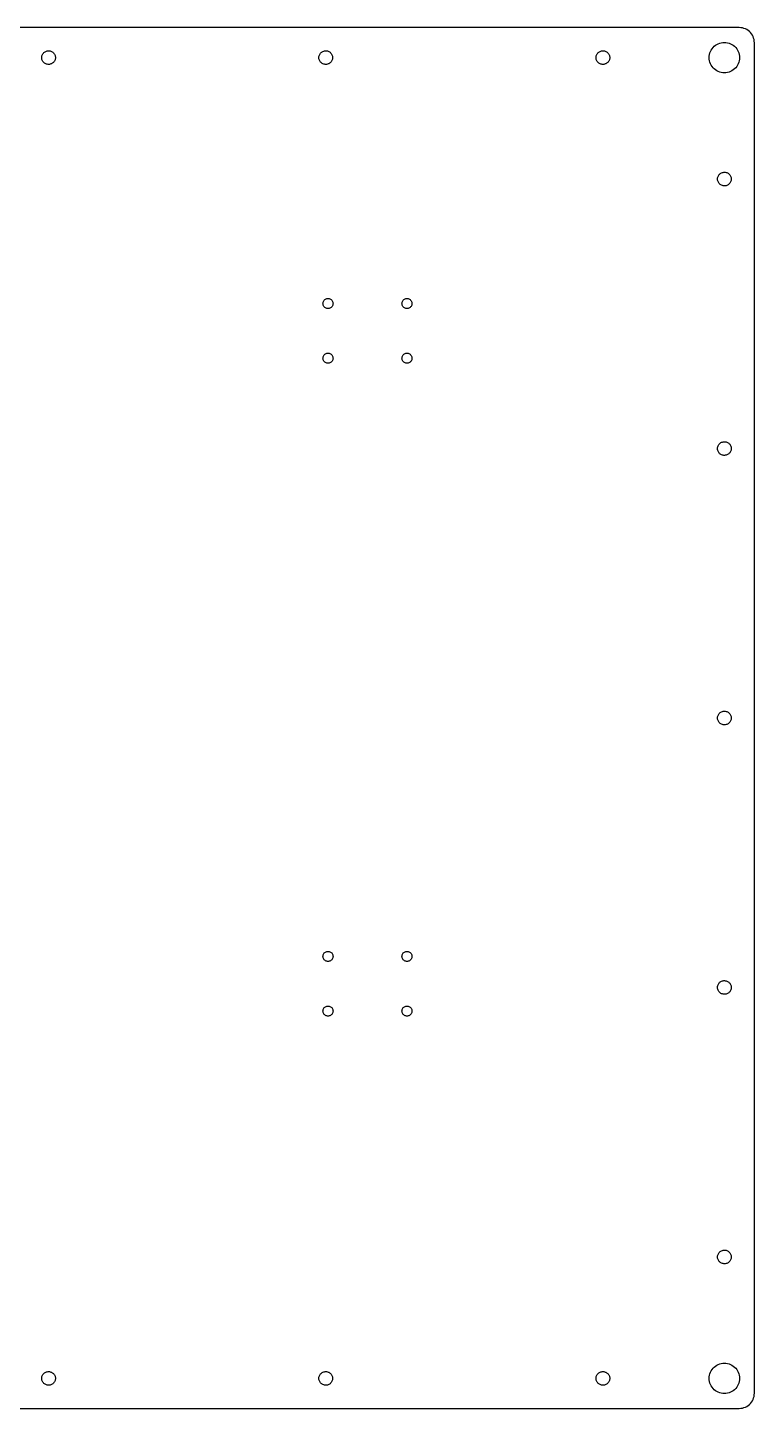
# Model space of a CAD drawing. Header units: metres. Extents: x -232 to 232, y -227 to 227.
# Drawn here: x -6.9 to 232.4, y -227.4 to 227.4 of the extents above; entities that cross this region are included whole.
import ezdxf

# ---------------------------------------------------------------- set-up
doc = ezdxf.new("R2010")
doc.units = ezdxf.units.M

msp = doc.modelspace()

# ---------------------------------------------------------------- linework, layer by layer
for p, q in [((227.375, 227.375), (-227.375, 227.375)), ((227.898, 227.348), (227.375, 227.375)), ((228.415, 227.266), (227.898, 227.348)), ((228.92, 227.13), (228.415, 227.266)), ((229.409, 226.943), (228.92, 227.13)), ((229.875, 226.705), (229.409, 226.943)), ((230.314, 226.42), (229.875, 226.705)), ((230.721, 226.091), (230.314, 226.42)), ((231.091, 225.721), (230.721, 226.091)), ((231.42, 225.314), (231.091, 225.721)), ((231.705, 224.875), (231.42, 225.314)), ((231.943, 224.409), (231.705, 224.875)), ((232.13, 223.92), (231.943, 224.409)), ((232.266, 223.415), (232.13, 223.92)), ((232.348, 222.898), (232.266, 223.415)), ((232.375, 222.375), (232.348, 222.898)), ((-2.1651, 218.112), (-2.08461, 218.347)), ((-2.08461, 218.347), (-1.97881, 218.571)), ((-1.97881, 218.571), (-1.849, 218.782)), ((-1.849, 218.782), (-1.69673, 218.978)), ((-1.69673, 218.978), (-1.52388, 219.155)), ((-1.52388, 219.155), (-1.33252, 219.313)), ((-1.33252, 219.313), (-1.125, 219.449)), ((-1.125, 219.449), (-0.90381, 219.56)), ((-0.90381, 219.56), (-0.67165, 219.647)), ((-0.67165, 219.647), (-0.43134, 219.708)), ((-0.43134, 219.708), (-0.18579, 219.742)), ((-0.18579, 219.742), (0.062, 219.749)), ((0.062, 219.749), (0.30904, 219.729)), ((0.30904, 219.729), (0.55234, 219.681)), ((0.55234, 219.681), (0.78892, 219.607)), ((0.78892, 219.607), (1.01595, 219.508)), ((1.01595, 219.508), (1.23062, 219.384)), ((1.23062, 219.384), (1.43037, 219.237)), ((1.43037, 219.237), (1.61275, 219.069)), ((1.61275, 219.069), (1.77556, 218.882)), ((1.77556, 218.882), (1.91681, 218.678)), ((1.91681, 218.678), (2.03479, 218.46)), ((2.03479, 218.46), (2.12808, 218.231)), ((89.0849, 218.112), (89.1654, 218.347)), ((89.1654, 218.347), (89.2712, 218.571)), ((89.2712, 218.571), (89.401, 218.782)), ((89.401, 218.782), (89.5533, 218.978)), ((89.5533, 218.978), (89.7261, 219.155)), ((89.7261, 219.155), (89.9175, 219.313)), ((89.9175, 219.313), (90.125, 219.449)), ((90.125, 219.449), (90.3462, 219.56)), ((90.3462, 219.56), (90.5783, 219.647)), ((90.5783, 219.647), (90.8186, 219.708)), ((90.8186, 219.708), (91.0642, 219.742)), ((91.0642, 219.742), (91.312, 219.749)), ((91.312, 219.749), (91.559, 219.729)), ((91.559, 219.729), (91.8023, 219.681)), ((91.8023, 219.681), (92.0389, 219.607)), ((92.0389, 219.607), (92.2659, 219.508)), ((92.2659, 219.508), (92.4806, 219.384)), ((92.4806, 219.384), (92.6804, 219.237)), ((92.6804, 219.237), (92.8628, 219.069)), ((92.8628, 219.069), (93.0256, 218.882)), ((93.0256, 218.882), (93.1668, 218.678)), ((93.1668, 218.678), (93.2848, 218.46)), ((93.2848, 218.46), (93.3781, 218.231)), ((180.335, 218.112), (180.415, 218.347)), ((180.415, 218.347), (180.521, 218.571)), ((180.521, 218.571), (180.651, 218.782)), ((180.651, 218.782), (180.803, 218.978)), ((180.803, 218.978), (180.976, 219.155)), ((180.976, 219.155), (181.167, 219.313)), ((181.167, 219.313), (181.375, 219.449)), ((181.375, 219.449), (181.596, 219.56)), ((181.596, 219.56), (181.828, 219.647)), ((181.828, 219.647), (182.069, 219.708)), ((182.069, 219.708), (182.314, 219.742)), ((182.314, 219.742), (182.562, 219.749)), ((182.562, 219.749), (182.809, 219.729)), ((182.809, 219.729), (183.052, 219.681)), ((183.052, 219.681), (183.289, 219.607)), ((183.289, 219.607), (183.516, 219.508)), ((183.516, 219.508), (183.731, 219.384)), ((183.731, 219.384), (183.93, 219.237)), ((183.93, 219.237), (184.113, 219.069)), ((184.113, 219.069), (184.276, 218.882)), ((184.276, 218.882), (184.417, 218.678)), ((184.417, 218.678), (184.535, 218.46)), ((184.535, 218.46), (184.628, 218.231)), ((217.527, 218.023), (217.609, 218.54)), ((217.609, 218.54), (217.745, 219.045)), ((217.745, 219.045), (217.932, 219.534)), ((217.932, 219.534), (218.17, 220)), ((218.17, 220), (218.455, 220.439)), ((218.455, 220.439), (218.784, 220.846)), ((218.784, 220.846), (219.154, 221.216)), ((219.154, 221.216), (219.561, 221.545)), ((219.561, 221.545), (220, 221.83)), ((220, 221.83), (220.466, 222.068)), ((220.466, 222.068), (220.955, 222.255)), ((220.955, 222.255), (221.46, 222.391)), ((221.46, 222.391), (221.977, 222.473)), ((221.977, 222.473), (222.5, 222.5)), ((222.5, 222.5), (223.023, 222.473)), ((223.023, 222.473), (223.54, 222.391)), ((223.54, 222.391), (224.045, 222.255)), ((224.045, 222.255), (224.534, 222.068)), ((224.534, 222.068), (225, 221.83)), ((225, 221.83), (225.439, 221.545)), ((225.439, 221.545), (225.846, 221.216)), ((225.846, 221.216), (226.216, 220.846)), ((226.216, 220.846), (226.545, 220.439)), ((226.545, 220.439), (226.83, 220)), ((226.83, 220), (227.068, 219.534)), ((227.068, 219.534), (227.255, 219.045)), ((227.255, 219.045), (227.391, 218.54)), ((227.391, 218.54), (227.473, 218.023)), ((232.375, -222.375), (232.375, 222.375)), ((-2.24658, 217.624), (-2.2193, 217.87)), ((-2.24658, 217.376), (-2.24658, 217.624)), ((-2.2193, 217.13), (-2.24658, 217.376)), ((-2.2193, 217.87), (-2.1651, 218.112)), ((-2.1651, 216.888), (-2.2193, 217.13)), ((-2.08461, 216.653), (-2.1651, 216.888)), ((-1.97881, 216.429), (-2.08461, 216.653)), ((-1.849, 216.218), (-1.97881, 216.429)), ((-1.69673, 216.022), (-1.849, 216.218)), ((-1.52388, 215.845), (-1.69673, 216.022)), ((-1.33252, 215.687), (-1.52388, 215.845)), ((-1.125, 215.551), (-1.33252, 215.687)), ((-0.90381, 215.44), (-1.125, 215.551)), ((-0.67165, 215.353), (-0.90381, 215.44)), ((-0.43134, 215.292), (-0.67165, 215.353)), ((-0.18579, 215.258), (-0.43134, 215.292)), ((0.062, 215.251), (-0.18579, 215.258)), ((0.30904, 215.271), (0.062, 215.251)), ((0.55234, 215.319), (0.30904, 215.271)), ((0.78892, 215.393), (0.55234, 215.319)), ((1.01595, 215.492), (0.78892, 215.393)), ((1.23062, 215.616), (1.01595, 215.492)), ((1.43037, 215.763), (1.23062, 215.616)), ((1.61275, 215.931), (1.43037, 215.763)), ((1.77556, 216.118), (1.61275, 215.931)), ((1.91681, 216.322), (1.77556, 216.118)), ((2.03479, 216.54), (1.91681, 216.322)), ((2.12808, 216.769), (2.03479, 216.54)), ((2.12808, 218.231), (2.19554, 217.992)), ((2.19554, 217.008), (2.12808, 216.769)), ((2.19554, 217.992), (2.23634, 217.748)), ((2.23634, 217.252), (2.19554, 217.008)), ((2.23634, 217.748), (2.25, 217.5)), ((2.25, 217.5), (2.23634, 217.252)), ((89.0034, 217.624), (89.0307, 217.87)), ((89.0034, 217.376), (89.0034, 217.624)), ((89.0307, 217.13), (89.0034, 217.376)), ((89.0307, 217.87), (89.0849, 218.112)), ((89.0849, 216.888), (89.0307, 217.13)), ((89.1654, 216.653), (89.0849, 216.888)), ((89.2712, 216.429), (89.1654, 216.653)), ((89.401, 216.218), (89.2712, 216.429)), ((89.5533, 216.022), (89.401, 216.218)), ((89.7261, 215.845), (89.5533, 216.022)), ((89.9175, 215.687), (89.7261, 215.845)), ((90.125, 215.551), (89.9175, 215.687)), ((90.3462, 215.44), (90.125, 215.551)), ((90.5783, 215.353), (90.3462, 215.44)), ((90.8186, 215.292), (90.5783, 215.353)), ((91.0642, 215.258), (90.8186, 215.292)), ((91.312, 215.251), (91.0642, 215.258)), ((91.559, 215.271), (91.312, 215.251)), ((91.8023, 215.319), (91.559, 215.271)), ((92.0389, 215.393), (91.8023, 215.319)), ((92.2659, 215.492), (92.0389, 215.393)), ((92.4806, 215.616), (92.2659, 215.492)), ((92.6804, 215.763), (92.4806, 215.616)), ((92.8628, 215.931), (92.6804, 215.763)), ((93.0256, 216.118), (92.8628, 215.931)), ((93.1668, 216.322), (93.0256, 216.118)), ((93.2848, 216.54), (93.1668, 216.322)), ((93.3781, 216.769), (93.2848, 216.54)), ((93.3781, 218.231), (93.4455, 217.992)), ((93.4455, 217.008), (93.3781, 216.769)), ((93.4455, 217.992), (93.4863, 217.748)), ((93.4863, 217.252), (93.4455, 217.008)), ((93.4863, 217.748), (93.5, 217.5)), ((93.5, 217.5), (93.4863, 217.252)), ((180.253, 217.624), (180.281, 217.87)), ((180.253, 217.376), (180.253, 217.624)), ((180.281, 217.13), (180.253, 217.376)), ((180.281, 217.87), (180.335, 218.112)), ((180.335, 216.888), (180.281, 217.13)), ((180.415, 216.653), (180.335, 216.888)), ((180.521, 216.429), (180.415, 216.653)), ((180.651, 216.218), (180.521, 216.429)), ((180.803, 216.022), (180.651, 216.218)), ((180.976, 215.845), (180.803, 216.022)), ((181.167, 215.687), (180.976, 215.845)), ((181.375, 215.551), (181.167, 215.687)), ((181.596, 215.44), (181.375, 215.551)), ((181.828, 215.353), (181.596, 215.44)), ((182.069, 215.292), (181.828, 215.353)), ((182.314, 215.258), (182.069, 215.292)), ((182.562, 215.251), (182.314, 215.258)), ((182.809, 215.271), (182.562, 215.251)), ((183.052, 215.319), (182.809, 215.271)), ((183.289, 215.393), (183.052, 215.319)), ((183.516, 215.492), (183.289, 215.393)), ((183.731, 215.616), (183.516, 215.492)), ((183.93, 215.763), (183.731, 215.616)), ((184.113, 215.931), (183.93, 215.763)), ((184.276, 216.118), (184.113, 215.931)), ((184.417, 216.322), (184.276, 216.118)), ((184.535, 216.54), (184.417, 216.322)), ((184.628, 216.769), (184.535, 216.54)), ((184.628, 218.231), (184.696, 217.992)), ((184.696, 217.008), (184.628, 216.769)), ((184.696, 217.992), (184.736, 217.748)), ((184.736, 217.252), (184.696, 217.008)), ((184.736, 217.748), (184.75, 217.5)), ((184.75, 217.5), (184.736, 217.252)), ((217.5, 217.5), (217.527, 218.023)), ((217.527, 216.977), (217.5, 217.5)), ((217.609, 216.46), (217.527, 216.977)), ((217.745, 215.955), (217.609, 216.46)), ((217.932, 215.466), (217.745, 215.955)), ((218.17, 215), (217.932, 215.466)), ((218.455, 214.561), (218.17, 215)), ((218.784, 214.154), (218.455, 214.561)), ((219.154, 213.784), (218.784, 214.154)), ((219.561, 213.455), (219.154, 213.784)), ((225.846, 213.784), (225.439, 213.455)), ((226.216, 214.154), (225.846, 213.784)), ((226.545, 214.561), (226.216, 214.154)), ((226.83, 215), (226.545, 214.561)), ((227.068, 215.466), (226.83, 215)), ((227.255, 215.955), (227.068, 215.466)), ((227.391, 216.46), (227.255, 215.955)), ((227.473, 216.977), (227.391, 216.46)), ((227.473, 218.023), (227.5, 217.5)), ((227.5, 217.5), (227.473, 216.977)), ((220, 213.17), (219.561, 213.455)), ((220.466, 212.932), (220, 213.17)), ((220.955, 212.745), (220.466, 212.932)), ((221.46, 212.609), (220.955, 212.745)), ((221.977, 212.527), (221.46, 212.609)), ((222.5, 212.5), (221.977, 212.527)), ((223.023, 212.527), (222.5, 212.5)), ((223.54, 212.609), (223.023, 212.527)), ((224.045, 212.745), (223.54, 212.609)), ((224.534, 212.932), (224.045, 212.745)), ((225, 213.17), (224.534, 212.932)), ((225.439, 213.455), (225, 213.17)), ((220.253, 177.624), (220.281, 177.87)), ((220.253, 177.376), (220.253, 177.624)), ((220.281, 177.13), (220.253, 177.376)), ((220.281, 177.87), (220.335, 178.112)), ((220.335, 178.112), (220.415, 178.347)), ((220.415, 178.347), (220.521, 178.571)), ((220.521, 178.571), (220.651, 178.782)), ((220.651, 178.782), (220.803, 178.978)), ((220.803, 178.978), (220.976, 179.155)), ((220.976, 179.155), (221.167, 179.313)), ((221.167, 179.313), (221.375, 179.449)), ((221.375, 179.449), (221.596, 179.56)), ((221.596, 179.56), (221.828, 179.647)), ((221.828, 179.647), (222.069, 179.708)), ((222.069, 179.708), (222.314, 179.742)), ((222.314, 179.742), (222.562, 179.749)), ((222.562, 179.749), (222.809, 179.729)), ((222.809, 179.729), (223.052, 179.681)), ((223.052, 179.681), (223.289, 179.607)), ((223.289, 179.607), (223.516, 179.508)), ((223.516, 179.508), (223.731, 179.384)), ((223.731, 179.384), (223.93, 179.237)), ((223.93, 179.237), (224.113, 179.069)), ((224.113, 179.069), (224.276, 178.882)), ((224.276, 178.882), (224.417, 178.678)), ((224.417, 178.678), (224.535, 178.46)), ((224.535, 178.46), (224.628, 178.231)), ((224.628, 178.231), (224.696, 177.992)), ((224.696, 177.992), (224.736, 177.748)), ((224.736, 177.748), (224.75, 177.5)), ((224.75, 177.5), (224.736, 177.252)), ((220.335, 176.888), (220.281, 177.13)), ((220.415, 176.653), (220.335, 176.888)), ((220.521, 176.429), (220.415, 176.653)), ((220.651, 176.218), (220.521, 176.429)), ((220.803, 176.022), (220.651, 176.218)), ((220.976, 175.845), (220.803, 176.022)), ((221.167, 175.687), (220.976, 175.845)), ((221.375, 175.551), (221.167, 175.687)), ((221.596, 175.44), (221.375, 175.551)), ((221.828, 175.353), (221.596, 175.44)), ((222.069, 175.292), (221.828, 175.353)), ((222.314, 175.258), (222.069, 175.292)), ((222.562, 175.251), (222.314, 175.258)), ((222.809, 175.271), (222.562, 175.251)), ((223.052, 175.319), (222.809, 175.271)), ((223.289, 175.393), (223.052, 175.319)), ((223.516, 175.492), (223.289, 175.393)), ((223.731, 175.616), (223.516, 175.492)), ((223.93, 175.763), (223.731, 175.616)), ((224.113, 175.931), (223.93, 175.763)), ((224.276, 176.118), (224.113, 175.931)), ((224.417, 176.322), (224.276, 176.118)), ((224.535, 176.54), (224.417, 176.322)), ((224.628, 176.769), (224.535, 176.54)), ((224.696, 177.008), (224.628, 176.769)), ((224.736, 177.252), (224.696, 177.008)), ((90.35, 136.5), (90.3684, 136.746)), ((90.3684, 136.254), (90.35, 136.5)), ((90.3684, 136.746), (90.4233, 136.986)), ((90.4233, 136.986), (90.5134, 137.216)), ((90.5134, 137.216), (90.6367, 137.429)), ((90.6367, 137.429), (90.7905, 137.622)), ((90.7905, 137.622), (90.9712, 137.79)), ((90.9712, 137.79), (91.175, 137.929)), ((91.175, 137.929), (91.3972, 138.036)), ((91.3972, 138.036), (91.6328, 138.109)), ((91.6328, 138.109), (91.8767, 138.145)), ((91.8767, 138.145), (92.1233, 138.145)), ((92.1233, 138.145), (92.3672, 138.109)), ((92.3672, 138.109), (92.6028, 138.036)), ((92.6028, 138.036), (92.825, 137.929)), ((92.825, 137.929), (93.0288, 137.79)), ((93.0288, 137.79), (93.2095, 137.622)), ((93.2095, 137.622), (93.3633, 137.429)), ((93.3633, 137.429), (93.4866, 137.216)), ((93.4866, 137.216), (93.5767, 136.986)), ((93.5767, 136.986), (93.6316, 136.746)), ((93.6316, 136.746), (93.65, 136.5)), ((93.65, 136.5), (93.6316, 136.254)), ((116.35, 136.5), (116.368, 136.746)), ((116.368, 136.254), (116.35, 136.5)), ((116.368, 136.746), (116.423, 136.986)), ((116.423, 136.986), (116.513, 137.216)), ((116.513, 137.216), (116.637, 137.429)), ((116.637, 137.429), (116.79, 137.622)), ((116.79, 137.622), (116.971, 137.79)), ((116.971, 137.79), (117.175, 137.929)), ((117.175, 137.929), (117.397, 138.036)), ((117.397, 138.036), (117.633, 138.109)), ((117.633, 138.109), (117.877, 138.145)), ((117.877, 138.145), (118.123, 138.145)), ((118.123, 138.145), (118.367, 138.109)), ((118.367, 138.109), (118.603, 138.036)), ((118.603, 138.036), (118.825, 137.929)), ((118.825, 137.929), (119.029, 137.79)), ((119.029, 137.79), (119.21, 137.622)), ((119.21, 137.622), (119.363, 137.429)), ((119.363, 137.429), (119.487, 137.216)), ((119.487, 137.216), (119.577, 136.986)), ((119.577, 136.986), (119.632, 136.746)), ((119.632, 136.746), (119.65, 136.5)), ((119.65, 136.5), (119.632, 136.254)), ((90.4233, 136.014), (90.3684, 136.254)), ((90.5134, 135.784), (90.4233, 136.014)), ((90.6367, 135.571), (90.5134, 135.784)), ((90.7905, 135.378), (90.6367, 135.571)), ((90.9712, 135.21), (90.7905, 135.378)), ((91.175, 135.071), (90.9712, 135.21)), ((91.3972, 134.964), (91.175, 135.071)), ((91.6328, 134.891), (91.3972, 134.964)), ((91.8767, 134.855), (91.6328, 134.891)), ((92.1233, 134.855), (91.8767, 134.855)), ((92.3672, 134.891), (92.1233, 134.855)), ((92.6028, 134.964), (92.3672, 134.891)), ((92.825, 135.071), (92.6028, 134.964)), ((93.0288, 135.21), (92.825, 135.071)), ((93.2095, 135.378), (93.0288, 135.21)), ((93.3633, 135.571), (93.2095, 135.378)), ((93.4866, 135.784), (93.3633, 135.571)), ((93.5767, 136.014), (93.4866, 135.784)), ((93.6316, 136.254), (93.5767, 136.014)), ((116.423, 136.014), (116.368, 136.254)), ((116.513, 135.784), (116.423, 136.014)), ((116.637, 135.571), (116.513, 135.784)), ((116.79, 135.378), (116.637, 135.571)), ((116.971, 135.21), (116.79, 135.378)), ((117.175, 135.071), (116.971, 135.21)), ((117.397, 134.964), (117.175, 135.071)), ((117.633, 134.891), (117.397, 134.964)), ((117.877, 134.855), (117.633, 134.891)), ((118.123, 134.855), (117.877, 134.855)), ((118.367, 134.891), (118.123, 134.855)), ((118.603, 134.964), (118.367, 134.891)), ((118.825, 135.071), (118.603, 134.964)), ((119.029, 135.21), (118.825, 135.071)), ((119.21, 135.378), (119.029, 135.21)), ((119.363, 135.571), (119.21, 135.378)), ((119.487, 135.784), (119.363, 135.571)), ((119.577, 136.014), (119.487, 135.784)), ((119.632, 136.254), (119.577, 136.014)), ((90.35, 118.5), (90.3684, 118.746)), ((90.3684, 118.254), (90.35, 118.5)), ((90.3684, 118.746), (90.4233, 118.986)), ((90.4233, 118.014), (90.3684, 118.254)), ((90.4233, 118.986), (90.5134, 119.216)), ((90.5134, 119.216), (90.6367, 119.429)), ((90.6367, 119.429), (90.7905, 119.622)), ((90.7905, 119.622), (90.9712, 119.79)), ((90.9712, 119.79), (91.175, 119.929)), ((91.175, 119.929), (91.3972, 120.036)), ((91.3972, 120.036), (91.6328, 120.109)), ((91.6328, 120.109), (91.8767, 120.145)), ((91.8767, 120.145), (92.1233, 120.145)), ((92.1233, 120.145), (92.3672, 120.109)), ((92.3672, 120.109), (92.6028, 120.036)), ((92.6028, 120.036), (92.825, 119.929)), ((92.825, 119.929), (93.0288, 119.79)), ((93.0288, 119.79), (93.2095, 119.622)), ((93.2095, 119.622), (93.3633, 119.429)), ((93.3633, 119.429), (93.4866, 119.216)), ((93.4866, 119.216), (93.5767, 118.986)), ((93.5767, 118.986), (93.6316, 118.746)), ((93.6316, 118.254), (93.5767, 118.014)), ((93.6316, 118.746), (93.65, 118.5)), ((93.65, 118.5), (93.6316, 118.254)), ((116.35, 118.5), (116.368, 118.746)), ((116.368, 118.254), (116.35, 118.5)), ((116.368, 118.746), (116.423, 118.986)), ((116.423, 118.014), (116.368, 118.254)), ((116.423, 118.986), (116.513, 119.216)), ((116.513, 119.216), (116.637, 119.429)), ((116.637, 119.429), (116.79, 119.622)), ((116.79, 119.622), (116.971, 119.79)), ((116.971, 119.79), (117.175, 119.929)), ((117.175, 119.929), (117.397, 120.036)), ((117.397, 120.036), (117.633, 120.109)), ((117.633, 120.109), (117.877, 120.145)), ((117.877, 120.145), (118.123, 120.145)), ((118.123, 120.145), (118.367, 120.109)), ((118.367, 120.109), (118.603, 120.036)), ((118.603, 120.036), (118.825, 119.929)), ((118.825, 119.929), (119.029, 119.79)), ((119.029, 119.79), (119.21, 119.622)), ((119.21, 119.622), (119.363, 119.429)), ((119.363, 119.429), (119.487, 119.216)), ((119.487, 119.216), (119.577, 118.986)), ((119.577, 118.986), (119.632, 118.746)), ((119.632, 118.254), (119.577, 118.014)), ((119.632, 118.746), (119.65, 118.5)), ((119.65, 118.5), (119.632, 118.254)), ((90.5134, 117.784), (90.4233, 118.014)), ((90.6367, 117.571), (90.5134, 117.784)), ((90.7905, 117.378), (90.6367, 117.571)), ((90.9712, 117.21), (90.7905, 117.378)), ((91.175, 117.071), (90.9712, 117.21)), ((91.3972, 116.964), (91.175, 117.071)), ((91.6328, 116.891), (91.3972, 116.964)), ((91.8767, 116.855), (91.6328, 116.891)), ((92.1233, 116.855), (91.8767, 116.855)), ((92.3672, 116.891), (92.1233, 116.855)), ((92.6028, 116.964), (92.3672, 116.891)), ((92.825, 117.071), (92.6028, 116.964)), ((93.0288, 117.21), (92.825, 117.071)), ((93.2095, 117.378), (93.0288, 117.21)), ((93.3633, 117.571), (93.2095, 117.378)), ((93.4866, 117.784), (93.3633, 117.571)), ((93.5767, 118.014), (93.4866, 117.784)), ((116.513, 117.784), (116.423, 118.014)), ((116.637, 117.571), (116.513, 117.784)), ((116.79, 117.378), (116.637, 117.571)), ((116.971, 117.21), (116.79, 117.378)), ((117.175, 117.071), (116.971, 117.21)), ((117.397, 116.964), (117.175, 117.071)), ((117.633, 116.891), (117.397, 116.964)), ((117.877, 116.855), (117.633, 116.891)), ((118.123, 116.855), (117.877, 116.855)), ((118.367, 116.891), (118.123, 116.855)), ((118.603, 116.964), (118.367, 116.891)), ((118.825, 117.071), (118.603, 116.964)), ((119.029, 117.21), (118.825, 117.071)), ((119.21, 117.378), (119.029, 117.21)), ((119.363, 117.571), (119.21, 117.378)), ((119.487, 117.784), (119.363, 117.571)), ((119.577, 118.014), (119.487, 117.784)), ((221.828, 90.8974), (222.069, 90.9583)), ((222.069, 90.9583), (222.314, 90.9923)), ((222.314, 90.9923), (222.562, 90.9991)), ((222.562, 90.9991), (222.809, 90.9787)), ((222.809, 90.9787), (223.052, 90.9312)), ((220.253, 88.8739), (220.281, 89.1203)), ((220.253, 88.6261), (220.253, 88.8739)), ((220.281, 88.3797), (220.253, 88.6261)), ((220.281, 89.1203), (220.335, 89.3622)), ((220.335, 88.1378), (220.281, 88.3797)), ((220.335, 89.3622), (220.415, 89.5967)), ((220.415, 87.9033), (220.335, 88.1378)), ((220.415, 89.5967), (220.521, 89.8209)), ((220.521, 87.6791), (220.415, 87.9033)), ((220.521, 89.8209), (220.651, 90.0321)), ((220.651, 87.4679), (220.521, 87.6791)), ((220.651, 90.0321), (220.803, 90.2277)), ((220.803, 87.2723), (220.651, 87.4679)), ((220.803, 90.2277), (220.976, 90.4054)), ((220.976, 87.0946), (220.803, 87.2723)), ((220.976, 90.4054), (221.167, 90.563)), ((221.167, 86.937), (220.976, 87.0946)), ((221.167, 90.563), (221.375, 90.6985)), ((221.375, 86.8014), (221.167, 86.937)), ((221.375, 90.6985), (221.596, 90.8105)), ((221.596, 86.6895), (221.375, 86.8014)), ((221.596, 90.8105), (221.828, 90.8974)), ((221.828, 86.6026), (221.596, 86.6895)), ((222.069, 86.5417), (221.828, 86.6026)), ((222.314, 86.5077), (222.069, 86.5417)), ((222.562, 86.5009), (222.314, 86.5077)), ((222.809, 86.5213), (222.562, 86.5009)), ((223.052, 86.5688), (222.809, 86.5213)), ((223.052, 90.9312), (223.289, 90.8571)), ((223.289, 86.6429), (223.052, 86.5688)), ((223.289, 90.8571), (223.516, 90.7576)), ((223.516, 86.7424), (223.289, 86.6429)), ((223.516, 90.7576), (223.731, 90.6336)), ((223.731, 86.8664), (223.516, 86.7424)), ((223.731, 90.6336), (223.93, 90.4868)), ((223.93, 87.0132), (223.731, 86.8664)), ((223.93, 90.4868), (224.113, 90.3189)), ((224.113, 87.1811), (223.93, 87.0132)), ((224.113, 90.3189), (224.276, 90.132)), ((224.276, 87.368), (224.113, 87.1811)), ((224.276, 90.132), (224.417, 89.9283)), ((224.417, 87.5717), (224.276, 87.368)), ((224.417, 89.9283), (224.535, 89.7102)), ((224.535, 87.7897), (224.417, 87.5717)), ((224.535, 89.7102), (224.628, 89.4806)), ((224.628, 88.0194), (224.535, 87.7897)), ((224.628, 89.4806), (224.696, 89.242)), ((224.696, 88.258), (224.628, 88.0194)), ((224.696, 89.242), (224.736, 88.9975)), ((224.736, 88.5025), (224.696, 88.258)), ((224.736, 88.9975), (224.75, 88.75)), ((224.75, 88.75), (224.736, 88.5025)), ((220.253, 0.12395), (220.281, 0.37033)), ((220.253, -0.12395), (220.253, 0.12395)), ((220.281, 0.37033), (220.335, 0.61223)), ((220.335, 0.61223), (220.415, 0.84669)), ((220.415, 0.84669), (220.521, 1.07088)), ((220.521, 1.07088), (220.651, 1.28206)), ((220.651, 1.28206), (220.803, 1.47769)), ((220.803, 1.47769), (220.976, 1.65536)), ((220.976, 1.65536), (221.167, 1.81296)), ((221.167, 1.81296), (221.375, 1.94855)), ((221.375, 1.94855), (221.596, 2.06049)), ((221.596, 2.06049), (221.828, 2.1474)), ((221.828, 2.1474), (222.069, 2.20825)), ((222.069, 2.20825), (222.314, 2.24231)), ((222.314, 2.24231), (222.562, 2.24915)), ((222.562, 2.24915), (222.809, 2.22867)), ((222.809, 2.22867), (223.052, 2.18114)), ((223.052, 2.18114), (223.289, 2.10715)), ((223.289, 2.10715), (223.516, 2.00757)), ((223.516, 2.00757), (223.731, 1.88362)), ((223.731, 1.88362), (223.93, 1.7368)), ((223.93, 1.7368), (224.113, 1.56891)), ((224.113, 1.56891), (224.276, 1.38197)), ((224.276, 1.38197), (224.417, 1.17825)), ((224.417, 1.17825), (224.535, 0.96024)), ((224.535, 0.96024), (224.628, 0.73056)), ((224.628, 0.73056), (224.696, 0.49202)), ((224.696, 0.49202), (224.736, 0.24751)), ((224.736, 0.24751), (224.75, 0)), ((224.75, 0), (224.736, -0.24751)), ((220.281, -0.37033), (220.253, -0.12395)), ((220.335, -0.61223), (220.281, -0.37033)), ((220.415, -0.84669), (220.335, -0.61223)), ((220.521, -1.07088), (220.415, -0.84669)), ((220.651, -1.28206), (220.521, -1.07088)), ((220.803, -1.47769), (220.651, -1.28206)), ((220.976, -1.65536), (220.803, -1.47769)), ((221.167, -1.81296), (220.976, -1.65536)), ((221.375, -1.94855), (221.167, -1.81296)), ((221.596, -2.06049), (221.375, -1.94855)), ((221.828, -2.1474), (221.596, -2.06049)), ((222.069, -2.20825), (221.828, -2.1474)), ((222.314, -2.24231), (222.069, -2.20825)), ((222.562, -2.24915), (222.314, -2.24231)), ((222.809, -2.22867), (222.562, -2.24915)), ((223.052, -2.18114), (222.809, -2.22867)), ((223.289, -2.10715), (223.052, -2.18114)), ((223.516, -2.00757), (223.289, -2.10715)), ((223.731, -1.88362), (223.516, -2.00757)), ((223.93, -1.7368), (223.731, -1.88362)), ((224.113, -1.56891), (223.93, -1.7368)), ((224.276, -1.38197), (224.113, -1.56891)), ((224.417, -1.17825), (224.276, -1.38197)), ((224.535, -0.96024), (224.417, -1.17825)), ((224.628, -0.73056), (224.535, -0.96024)), ((224.696, -0.49202), (224.628, -0.73056)), ((224.736, -0.24751), (224.696, -0.49202)), ((90.7905, -77.3777), (90.9712, -77.21)), ((90.9712, -77.21), (91.175, -77.0711)), ((91.175, -77.0711), (91.3972, -76.9641)), ((91.3972, -76.9641), (91.6328, -76.8914)), ((91.6328, -76.8914), (91.8767, -76.8546)), ((91.8767, -76.8546), (92.1233, -76.8546)), ((92.1233, -76.8546), (92.3672, -76.8914)), ((92.3672, -76.8914), (92.6028, -76.9641)), ((92.6028, -76.9641), (92.825, -77.0711)), ((92.825, -77.0711), (93.0288, -77.21)), ((93.0288, -77.21), (93.2095, -77.3777)), ((116.79, -77.3777), (116.971, -77.21)), ((116.971, -77.21), (117.175, -77.0711)), ((117.175, -77.0711), (117.397, -76.9641)), ((117.397, -76.9641), (117.633, -76.8914)), ((117.633, -76.8914), (117.877, -76.8546)), ((117.877, -76.8546), (118.123, -76.8546)), ((118.123, -76.8546), (118.367, -76.8914)), ((118.367, -76.8914), (118.603, -76.9641)), ((118.603, -76.9641), (118.825, -77.0711)), ((118.825, -77.0711), (119.029, -77.21)), ((119.029, -77.21), (119.21, -77.3777)), ((90.35, -78.5), (90.3684, -78.2541)), ((90.3684, -78.7459), (90.35, -78.5)), ((90.3684, -78.2541), (90.4233, -78.0137)), ((90.4233, -78.9863), (90.3684, -78.7459)), ((90.4233, -78.0137), (90.5134, -77.7841)), ((90.5134, -79.2159), (90.4233, -78.9863)), ((90.5134, -77.7841), (90.6367, -77.5705)), ((90.6367, -79.4295), (90.5134, -79.2159)), ((90.6367, -77.5705), (90.7905, -77.3777)), ((90.7905, -79.6223), (90.6367, -79.4295)), ((90.9712, -79.79), (90.7905, -79.6223)), ((91.175, -79.9289), (90.9712, -79.79)), ((91.3972, -80.0359), (91.175, -79.9289)), ((91.6328, -80.1086), (91.3972, -80.0359)), ((91.8767, -80.1454), (91.6328, -80.1086)), ((92.1233, -80.1454), (91.8767, -80.1454)), ((92.3672, -80.1086), (92.1233, -80.1454)), ((92.6028, -80.0359), (92.3672, -80.1086)), ((92.825, -79.9289), (92.6028, -80.0359)), ((93.0288, -79.79), (92.825, -79.9289)), ((93.2095, -79.6223), (93.0288, -79.79)), ((93.2095, -77.3777), (93.3633, -77.5705)), ((93.3633, -79.4295), (93.2095, -79.6223)), ((93.3633, -77.5705), (93.4866, -77.7841)), ((93.4866, -79.2159), (93.3633, -79.4295)), ((93.4866, -77.7841), (93.5767, -78.0137)), ((93.5767, -78.9863), (93.4866, -79.2159)), ((93.5767, -78.0137), (93.6316, -78.2541)), ((93.6316, -78.7459), (93.5767, -78.9863)), ((93.6316, -78.2541), (93.65, -78.5)), ((93.65, -78.5), (93.6316, -78.7459)), ((116.35, -78.5), (116.368, -78.2541)), ((116.368, -78.7459), (116.35, -78.5)), ((116.368, -78.2541), (116.423, -78.0137)), ((116.423, -78.9863), (116.368, -78.7459)), ((116.423, -78.0137), (116.513, -77.7841)), ((116.513, -79.2159), (116.423, -78.9863)), ((116.513, -77.7841), (116.637, -77.5705)), ((116.637, -79.4295), (116.513, -79.2159)), ((116.637, -77.5705), (116.79, -77.3777)), ((116.79, -79.6223), (116.637, -79.4295)), ((116.971, -79.79), (116.79, -79.6223)), ((117.175, -79.9289), (116.971, -79.79)), ((117.397, -80.0359), (117.175, -79.9289)), ((117.633, -80.1086), (117.397, -80.0359)), ((117.877, -80.1454), (117.633, -80.1086)), ((118.123, -80.1454), (117.877, -80.1454)), ((118.367, -80.1086), (118.123, -80.1454)), ((118.603, -80.0359), (118.367, -80.1086)), ((118.825, -79.9289), (118.603, -80.0359)), ((119.029, -79.79), (118.825, -79.9289)), ((119.21, -79.6223), (119.029, -79.79)), ((119.21, -77.3777), (119.363, -77.5705)), ((119.363, -79.4295), (119.21, -79.6223)), ((119.363, -77.5705), (119.487, -77.7841)), ((119.487, -79.2159), (119.363, -79.4295)), ((119.487, -77.7841), (119.577, -78.0137)), ((119.577, -78.9863), (119.487, -79.2159)), ((119.577, -78.0137), (119.632, -78.2541)), ((119.632, -78.7459), (119.577, -78.9863)), ((119.632, -78.2541), (119.65, -78.5)), ((119.65, -78.5), (119.632, -78.7459)), ((220.253, -88.6261), (220.281, -88.3797)), ((220.253, -88.8739), (220.253, -88.6261)), ((220.281, -89.1203), (220.253, -88.8739)), ((220.281, -88.3797), (220.335, -88.1378)), ((220.335, -89.3622), (220.281, -89.1203)), ((220.335, -88.1378), (220.415, -87.9033)), ((220.415, -89.5967), (220.335, -89.3622)), ((220.415, -87.9033), (220.521, -87.6791)), ((220.521, -89.8209), (220.415, -89.5967)), ((220.521, -87.6791), (220.651, -87.4679)), ((220.651, -90.0321), (220.521, -89.8209)), ((220.651, -87.4679), (220.803, -87.2723)), ((220.803, -90.2277), (220.651, -90.0321)), ((220.803, -87.2723), (220.976, -87.0946)), ((220.976, -90.4054), (220.803, -90.2277)), ((220.976, -87.0946), (221.167, -86.937)), ((221.167, -90.563), (220.976, -90.4054)), ((221.167, -86.937), (221.375, -86.8014)), ((221.375, -90.6985), (221.167, -90.563)), ((221.375, -86.8014), (221.596, -86.6895)), ((221.596, -90.8105), (221.375, -90.6985)), ((221.596, -86.6895), (221.828, -86.6026)), ((221.828, -90.8974), (221.596, -90.8105)), ((221.828, -86.6026), (222.069, -86.5417)), ((222.069, -90.9583), (221.828, -90.8974)), ((222.069, -86.5417), (222.314, -86.5077)), ((222.314, -86.5077), (222.562, -86.5009)), ((222.562, -86.5009), (222.809, -86.5213)), ((222.809, -86.5213), (223.052, -86.5688)), ((223.052, -90.9312), (222.809, -90.9787)), ((223.052, -86.5688), (223.289, -86.6429)), ((223.289, -90.8571), (223.052, -90.9312)), ((223.289, -86.6429), (223.516, -86.7424)), ((223.516, -90.7576), (223.289, -90.8571)), ((223.516, -86.7424), (223.731, -86.8664)), ((223.731, -90.6336), (223.516, -90.7576)), ((223.731, -86.8664), (223.93, -87.0132)), ((223.93, -90.4868), (223.731, -90.6336)), ((223.93, -87.0132), (224.113, -87.1811)), ((224.113, -90.3189), (223.93, -90.4868)), ((224.113, -87.1811), (224.276, -87.368)), ((224.276, -90.132), (224.113, -90.3189)), ((224.276, -87.368), (224.417, -87.5717)), ((224.417, -89.9283), (224.276, -90.132)), ((224.417, -87.5717), (224.535, -87.7897)), ((224.535, -89.7102), (224.417, -89.9283)), ((224.535, -87.7897), (224.628, -88.0194)), ((224.628, -89.4806), (224.535, -89.7102)), ((224.628, -88.0194), (224.696, -88.258)), ((224.696, -89.242), (224.628, -89.4806)), ((224.696, -88.258), (224.736, -88.5025)), ((224.736, -88.9975), (224.696, -89.242)), ((224.736, -88.5025), (224.75, -88.75)), ((224.75, -88.75), (224.736, -88.9975)), ((90.6367, -95.5705), (90.7905, -95.3777)), ((90.7905, -95.3777), (90.9712, -95.21)), ((90.9712, -95.21), (91.175, -95.0711)), ((91.175, -95.0711), (91.3972, -94.9641)), ((91.3972, -94.9641), (91.6328, -94.8914)), ((91.6328, -94.8914), (91.8767, -94.8546)), ((91.8767, -94.8546), (92.1233, -94.8546)), ((92.1233, -94.8546), (92.3672, -94.8914)), ((92.3672, -94.8914), (92.6028, -94.9641)), ((92.6028, -94.9641), (92.825, -95.0711)), ((92.825, -95.0711), (93.0288, -95.21)), ((93.0288, -95.21), (93.2095, -95.3777)), ((93.2095, -95.3777), (93.3633, -95.5705)), ((116.637, -95.5705), (116.79, -95.3777)), ((116.79, -95.3777), (116.971, -95.21)), ((116.971, -95.21), (117.175, -95.0711)), ((117.175, -95.0711), (117.397, -94.9641)), ((117.397, -94.9641), (117.633, -94.8914)), ((117.633, -94.8914), (117.877, -94.8546)), ((117.877, -94.8546), (118.123, -94.8546)), ((118.123, -94.8546), (118.367, -94.8914)), ((118.367, -94.8914), (118.603, -94.9641)), ((118.603, -94.9641), (118.825, -95.0711)), ((118.825, -95.0711), (119.029, -95.21)), ((119.029, -95.21), (119.21, -95.3777)), ((119.21, -95.3777), (119.363, -95.5705)), ((222.314, -90.9923), (222.069, -90.9583)), ((222.562, -90.9991), (222.314, -90.9923)), ((222.809, -90.9787), (222.562, -90.9991)), ((90.35, -96.5), (90.3684, -96.2541)), ((90.3684, -96.7459), (90.35, -96.5)), ((90.3684, -96.2541), (90.4233, -96.0137)), ((90.4233, -96.9863), (90.3684, -96.7459)), ((90.4233, -96.0137), (90.5134, -95.7841)), ((90.5134, -97.2159), (90.4233, -96.9863)), ((90.5134, -95.7841), (90.6367, -95.5705)), ((90.6367, -97.4295), (90.5134, -97.2159)), ((90.7905, -97.6223), (90.6367, -97.4295)), ((90.9712, -97.79), (90.7905, -97.6223)), ((91.175, -97.9289), (90.9712, -97.79)), ((91.3972, -98.0359), (91.175, -97.9289)), ((91.6328, -98.1086), (91.3972, -98.0359)), ((91.8767, -98.1454), (91.6328, -98.1086)), ((92.1233, -98.1454), (91.8767, -98.1454)), ((92.3672, -98.1086), (92.1233, -98.1454)), ((92.6028, -98.0359), (92.3672, -98.1086)), ((92.825, -97.9289), (92.6028, -98.0359)), ((93.0288, -97.79), (92.825, -97.9289)), ((93.2095, -97.6223), (93.0288, -97.79)), ((93.3633, -97.4295), (93.2095, -97.6223)), ((93.3633, -95.5705), (93.4866, -95.7841)), ((93.4866, -97.2159), (93.3633, -97.4295)), ((93.4866, -95.7841), (93.5767, -96.0137)), ((93.5767, -96.9863), (93.4866, -97.2159)), ((93.5767, -96.0137), (93.6316, -96.2541)), ((93.6316, -96.7459), (93.5767, -96.9863)), ((93.6316, -96.2541), (93.65, -96.5)), ((93.65, -96.5), (93.6316, -96.7459)), ((116.35, -96.5), (116.368, -96.2541)), ((116.368, -96.7459), (116.35, -96.5)), ((116.368, -96.2541), (116.423, -96.0137)), ((116.423, -96.9863), (116.368, -96.7459)), ((116.423, -96.0137), (116.513, -95.7841)), ((116.513, -97.2159), (116.423, -96.9863)), ((116.513, -95.7841), (116.637, -95.5705)), ((116.637, -97.4295), (116.513, -97.2159)), ((116.79, -97.6223), (116.637, -97.4295)), ((116.971, -97.79), (116.79, -97.6223)), ((117.175, -97.9289), (116.971, -97.79)), ((117.397, -98.0359), (117.175, -97.9289)), ((117.633, -98.1086), (117.397, -98.0359)), ((117.877, -98.1454), (117.633, -98.1086)), ((118.123, -98.1454), (117.877, -98.1454)), ((118.367, -98.1086), (118.123, -98.1454)), ((118.603, -98.0359), (118.367, -98.1086)), ((118.825, -97.9289), (118.603, -98.0359)), ((119.029, -97.79), (118.825, -97.9289)), ((119.21, -97.6223), (119.029, -97.79)), ((119.363, -97.4295), (119.21, -97.6223)), ((119.363, -95.5705), (119.487, -95.7841)), ((119.487, -97.2159), (119.363, -97.4295)), ((119.487, -95.7841), (119.577, -96.0137)), ((119.577, -96.9863), (119.487, -97.2159)), ((119.577, -96.0137), (119.632, -96.2541)), ((119.632, -96.7459), (119.577, -96.9863)), ((119.632, -96.2541), (119.65, -96.5)), ((119.65, -96.5), (119.632, -96.7459)), ((220.253, -177.376), (220.281, -177.13)), ((220.281, -177.13), (220.335, -176.888)), ((220.335, -176.888), (220.415, -176.653)), ((220.415, -176.653), (220.521, -176.429)), ((220.521, -176.429), (220.651, -176.218)), ((220.651, -176.218), (220.803, -176.022)), ((220.803, -176.022), (220.976, -175.845)), ((220.976, -175.845), (221.167, -175.687)), ((221.167, -175.687), (221.375, -175.551)), ((221.375, -175.551), (221.596, -175.44)), ((221.596, -175.44), (221.828, -175.353)), ((221.828, -175.353), (222.069, -175.292)), ((222.069, -175.292), (222.314, -175.258)), ((222.314, -175.258), (222.562, -175.251)), ((222.562, -175.251), (222.809, -175.271)), ((222.809, -175.271), (223.052, -175.319)), ((223.052, -175.319), (223.289, -175.393)), ((223.289, -175.393), (223.516, -175.492)), ((223.516, -175.492), (223.731, -175.616)), ((223.731, -175.616), (223.93, -175.763)), ((223.93, -175.763), (224.113, -175.931)), ((224.113, -175.931), (224.276, -176.118)), ((224.276, -176.118), (224.417, -176.322)), ((224.417, -176.322), (224.535, -176.54)), ((224.535, -176.54), (224.628, -176.769)), ((224.628, -176.769), (224.696, -177.008)), ((224.696, -177.008), (224.736, -177.252)), ((224.736, -177.252), (224.75, -177.5)), ((220.253, -177.624), (220.253, -177.376)), ((220.281, -177.87), (220.253, -177.624)), ((220.335, -178.112), (220.281, -177.87)), ((220.415, -178.347), (220.335, -178.112)), ((220.521, -178.571), (220.415, -178.347)), ((220.651, -178.782), (220.521, -178.571)), ((220.803, -178.978), (220.651, -178.782)), ((220.976, -179.155), (220.803, -178.978)), ((221.167, -179.313), (220.976, -179.155)), ((221.375, -179.449), (221.167, -179.313)), ((221.596, -179.56), (221.375, -179.449)), ((221.828, -179.647), (221.596, -179.56)), ((222.069, -179.708), (221.828, -179.647)), ((222.314, -179.742), (222.069, -179.708)), ((222.562, -179.749), (222.314, -179.742)), ((222.809, -179.729), (222.562, -179.749)), ((223.052, -179.681), (222.809, -179.729)), ((223.289, -179.607), (223.052, -179.681)), ((223.516, -179.508), (223.289, -179.607)), ((223.731, -179.384), (223.516, -179.508)), ((223.93, -179.237), (223.731, -179.384)), ((224.113, -179.069), (223.93, -179.237)), ((224.276, -178.882), (224.113, -179.069)), ((224.417, -178.678), (224.276, -178.882)), ((224.535, -178.46), (224.417, -178.678)), ((224.628, -178.231), (224.535, -178.46)), ((224.696, -177.992), (224.628, -178.231)), ((224.736, -177.748), (224.696, -177.992)), ((224.75, -177.5), (224.736, -177.748)), ((219.154, -213.784), (219.561, -213.455)), ((219.561, -213.455), (220, -213.17)), ((220, -213.17), (220.466, -212.932)), ((220.466, -212.932), (220.955, -212.745)), ((220.955, -212.745), (221.46, -212.609)), ((221.46, -212.609), (221.977, -212.527)), ((221.977, -212.527), (222.5, -212.5)), ((222.5, -212.5), (223.023, -212.527)), ((223.023, -212.527), (223.54, -212.609)), ((223.54, -212.609), (224.045, -212.745)), ((224.045, -212.745), (224.534, -212.932)), ((224.534, -212.932), (225, -213.17)), ((225, -213.17), (225.439, -213.455)), ((225.439, -213.455), (225.846, -213.784)), ((-2.24658, -217.376), (-2.2193, -217.13)), ((-2.24658, -217.624), (-2.24658, -217.376)), ((-2.2193, -217.87), (-2.24658, -217.624)), ((-2.2193, -217.13), (-2.1651, -216.888)), ((-2.1651, -218.112), (-2.2193, -217.87)), ((-2.1651, -216.888), (-2.08461, -216.653)), ((-2.08461, -218.347), (-2.1651, -218.112)), ((-2.08461, -216.653), (-1.97881, -216.429)), ((-1.97881, -216.429), (-1.849, -216.218)), ((-1.849, -216.218), (-1.69673, -216.022)), ((-1.69673, -216.022), (-1.52388, -215.845)), ((-1.52388, -215.845), (-1.33252, -215.687)), ((-1.33252, -215.687), (-1.125, -215.551)), ((-1.125, -215.551), (-0.90381, -215.44)), ((-0.90381, -215.44), (-0.67165, -215.353)), ((-0.67165, -215.353), (-0.43134, -215.292)), ((-0.43134, -215.292), (-0.18579, -215.258)), ((-0.18579, -215.258), (0.062, -215.251)), ((0.062, -215.251), (0.30904, -215.271)), ((0.30904, -215.271), (0.55234, -215.319)), ((0.55234, -215.319), (0.78892, -215.393)), ((0.78892, -215.393), (1.01595, -215.492)), ((1.01595, -215.492), (1.23062, -215.616)), ((1.23062, -215.616), (1.43037, -215.763)), ((1.43037, -215.763), (1.61275, -215.931)), ((1.61275, -215.931), (1.77556, -216.118)), ((1.77556, -216.118), (1.91681, -216.322)), ((1.91681, -216.322), (2.03479, -216.54)), ((2.03479, -216.54), (2.12808, -216.769)), ((2.12808, -218.231), (2.03479, -218.46)), ((2.12808, -216.769), (2.19554, -217.008)), ((2.19554, -217.992), (2.12808, -218.231)), ((2.19554, -217.008), (2.23634, -217.252)), ((2.23634, -217.748), (2.19554, -217.992)), ((2.23634, -217.252), (2.25, -217.5)), ((2.25, -217.5), (2.23634, -217.748)), ((89.0034, -217.376), (89.0307, -217.13)), ((89.0034, -217.624), (89.0034, -217.376)), ((89.0307, -217.87), (89.0034, -217.624)), ((89.0307, -217.13), (89.0849, -216.888)), ((89.0849, -218.112), (89.0307, -217.87)), ((89.0849, -216.888), (89.1654, -216.653)), ((89.1654, -218.347), (89.0849, -218.112)), ((89.1654, -216.653), (89.2712, -216.429)), ((89.2712, -216.429), (89.401, -216.218)), ((89.401, -216.218), (89.5533, -216.022)), ((89.5533, -216.022), (89.7261, -215.845)), ((89.7261, -215.845), (89.9175, -215.687)), ((89.9175, -215.687), (90.125, -215.551)), ((90.125, -215.551), (90.3462, -215.44)), ((90.3462, -215.44), (90.5783, -215.353)), ((90.5783, -215.353), (90.8186, -215.292)), ((90.8186, -215.292), (91.0642, -215.258)), ((91.0642, -215.258), (91.312, -215.251)), ((91.312, -215.251), (91.559, -215.271)), ((91.559, -215.271), (91.8023, -215.319)), ((91.8023, -215.319), (92.0389, -215.393)), ((92.0389, -215.393), (92.2659, -215.492)), ((92.2659, -215.492), (92.4806, -215.616)), ((92.4806, -215.616), (92.6804, -215.763)), ((92.6804, -215.763), (92.8628, -215.931)), ((92.8628, -215.931), (93.0256, -216.118)), ((93.0256, -216.118), (93.1668, -216.322)), ((93.1668, -216.322), (93.2848, -216.54)), ((93.2848, -216.54), (93.3781, -216.769)), ((93.3781, -218.231), (93.2848, -218.46)), ((93.3781, -216.769), (93.4455, -217.008)), ((93.4455, -217.992), (93.3781, -218.231)), ((93.4455, -217.008), (93.4863, -217.252)), ((93.4863, -217.748), (93.4455, -217.992)), ((93.4863, -217.252), (93.5, -217.5)), ((93.5, -217.5), (93.4863, -217.748)), ((180.253, -217.376), (180.281, -217.13)), ((180.253, -217.624), (180.253, -217.376)), ((180.281, -217.87), (180.253, -217.624)), ((180.281, -217.13), (180.335, -216.888)), ((180.335, -218.112), (180.281, -217.87)), ((180.335, -216.888), (180.415, -216.653)), ((180.415, -218.347), (180.335, -218.112)), ((180.415, -216.653), (180.521, -216.429)), ((180.521, -216.429), (180.651, -216.218)), ((180.651, -216.218), (180.803, -216.022)), ((180.803, -216.022), (180.976, -215.845)), ((180.976, -215.845), (181.167, -215.687)), ((181.167, -215.687), (181.375, -215.551)), ((181.375, -215.551), (181.596, -215.44)), ((181.596, -215.44), (181.828, -215.353)), ((181.828, -215.353), (182.069, -215.292)), ((182.069, -215.292), (182.314, -215.258)), ((182.314, -215.258), (182.562, -215.251)), ((182.562, -215.251), (182.809, -215.271)), ((182.809, -215.271), (183.052, -215.319)), ((183.052, -215.319), (183.289, -215.393)), ((183.289, -215.393), (183.516, -215.492)), ((183.516, -215.492), (183.731, -215.616)), ((183.731, -215.616), (183.93, -215.763)), ((183.93, -215.763), (184.113, -215.931)), ((184.113, -215.931), (184.276, -216.118)), ((184.276, -216.118), (184.417, -216.322)), ((184.417, -216.322), (184.535, -216.54)), ((184.535, -216.54), (184.628, -216.769)), ((184.628, -218.231), (184.535, -218.46)), ((184.628, -216.769), (184.696, -217.008)), ((184.696, -217.992), (184.628, -218.231)), ((184.696, -217.008), (184.736, -217.252)), ((184.736, -217.748), (184.696, -217.992)), ((184.736, -217.252), (184.75, -217.5)), ((184.75, -217.5), (184.736, -217.748)), ((217.5, -217.5), (217.527, -216.977)), ((217.527, -218.023), (217.5, -217.5)), ((217.527, -216.977), (217.609, -216.46)), ((217.609, -218.54), (217.527, -218.023)), ((217.609, -216.46), (217.745, -215.955)), ((217.745, -215.955), (217.932, -215.466)), ((217.932, -215.466), (218.17, -215)), ((218.17, -215), (218.455, -214.561)), ((218.455, -214.561), (218.784, -214.154)), ((218.784, -214.154), (219.154, -213.784)), ((225.846, -213.784), (226.216, -214.154)), ((226.216, -214.154), (226.545, -214.561)), ((226.545, -214.561), (226.83, -215)), ((226.83, -215), (227.068, -215.466)), ((227.068, -215.466), (227.255, -215.955)), ((227.255, -215.955), (227.391, -216.46)), ((227.391, -216.46), (227.473, -216.977)), ((227.473, -218.023), (227.391, -218.54)), ((227.473, -216.977), (227.5, -217.5)), ((227.5, -217.5), (227.473, -218.023)), ((-1.97881, -218.571), (-2.08461, -218.347)), ((-1.849, -218.782), (-1.97881, -218.571)), ((-1.69673, -218.978), (-1.849, -218.782)), ((-1.52388, -219.155), (-1.69673, -218.978)), ((-1.33252, -219.313), (-1.52388, -219.155)), ((-1.125, -219.449), (-1.33252, -219.313)), ((-0.90381, -219.56), (-1.125, -219.449)), ((-0.67165, -219.647), (-0.90381, -219.56)), ((-0.43134, -219.708), (-0.67165, -219.647)), ((-0.18579, -219.742), (-0.43134, -219.708)), ((0.062, -219.749), (-0.18579, -219.742)), ((0.30904, -219.729), (0.062, -219.749)), ((0.55234, -219.681), (0.30904, -219.729)), ((0.78892, -219.607), (0.55234, -219.681)), ((1.01595, -219.508), (0.78892, -219.607)), ((1.23062, -219.384), (1.01595, -219.508)), ((1.43037, -219.237), (1.23062, -219.384)), ((1.61275, -219.069), (1.43037, -219.237)), ((1.77556, -218.882), (1.61275, -219.069)), ((1.91681, -218.678), (1.77556, -218.882)), ((2.03479, -218.46), (1.91681, -218.678)), ((89.2712, -218.571), (89.1654, -218.347)), ((89.401, -218.782), (89.2712, -218.571)), ((89.5533, -218.978), (89.401, -218.782)), ((89.7261, -219.155), (89.5533, -218.978)), ((89.9175, -219.313), (89.7261, -219.155)), ((90.125, -219.449), (89.9175, -219.313)), ((90.3462, -219.56), (90.125, -219.449)), ((90.5783, -219.647), (90.3462, -219.56)), ((90.8186, -219.708), (90.5783, -219.647)), ((91.0642, -219.742), (90.8186, -219.708)), ((91.312, -219.749), (91.0642, -219.742)), ((91.559, -219.729), (91.312, -219.749)), ((91.8023, -219.681), (91.559, -219.729)), ((92.0389, -219.607), (91.8023, -219.681)), ((92.2659, -219.508), (92.0389, -219.607)), ((92.4806, -219.384), (92.2659, -219.508)), ((92.6804, -219.237), (92.4806, -219.384)), ((92.8628, -219.069), (92.6804, -219.237)), ((93.0256, -218.882), (92.8628, -219.069)), ((93.1668, -218.678), (93.0256, -218.882)), ((93.2848, -218.46), (93.1668, -218.678)), ((180.521, -218.571), (180.415, -218.347)), ((180.651, -218.782), (180.521, -218.571)), ((180.803, -218.978), (180.651, -218.782)), ((180.976, -219.155), (180.803, -218.978)), ((181.167, -219.313), (180.976, -219.155)), ((181.375, -219.449), (181.167, -219.313)), ((181.596, -219.56), (181.375, -219.449)), ((181.828, -219.647), (181.596, -219.56)), ((182.069, -219.708), (181.828, -219.647)), ((182.314, -219.742), (182.069, -219.708)), ((182.562, -219.749), (182.314, -219.742)), ((182.809, -219.729), (182.562, -219.749)), ((183.052, -219.681), (182.809, -219.729)), ((183.289, -219.607), (183.052, -219.681)), ((183.516, -219.508), (183.289, -219.607)), ((183.731, -219.384), (183.516, -219.508)), ((183.93, -219.237), (183.731, -219.384)), ((184.113, -219.069), (183.93, -219.237)), ((184.276, -218.882), (184.113, -219.069)), ((184.417, -218.678), (184.276, -218.882)), ((184.535, -218.46), (184.417, -218.678)), ((217.745, -219.045), (217.609, -218.54)), ((217.932, -219.534), (217.745, -219.045)), ((218.17, -220), (217.932, -219.534)), ((218.455, -220.439), (218.17, -220)), ((218.784, -220.846), (218.455, -220.439)), ((219.154, -221.216), (218.784, -220.846)), ((219.561, -221.545), (219.154, -221.216)), ((220, -221.83), (219.561, -221.545)), ((220.466, -222.068), (220, -221.83)), ((220.955, -222.255), (220.466, -222.068)), ((221.46, -222.391), (220.955, -222.255)), ((221.977, -222.473), (221.46, -222.391)), ((222.5, -222.5), (221.977, -222.473)), ((223.023, -222.473), (222.5, -222.5)), ((223.54, -222.391), (223.023, -222.473)), ((224.045, -222.255), (223.54, -222.391)), ((224.534, -222.068), (224.045, -222.255)), ((225, -221.83), (224.534, -222.068)), ((225.439, -221.545), (225, -221.83)), ((225.846, -221.216), (225.439, -221.545)), ((226.216, -220.846), (225.846, -221.216)), ((226.545, -220.439), (226.216, -220.846)), ((226.83, -220), (226.545, -220.439)), ((227.068, -219.534), (226.83, -220)), ((227.255, -219.045), (227.068, -219.534)), ((227.391, -218.54), (227.255, -219.045)), ((232.348, -222.898), (232.375, -222.375)), ((-227.375, -227.375), (227.375, -227.375)), ((227.375, -227.375), (227.898, -227.348)), ((227.898, -227.348), (228.415, -227.266)), ((228.415, -227.266), (228.92, -227.13)), ((228.92, -227.13), (229.409, -226.943)), ((229.409, -226.943), (229.875, -226.705)), ((229.875, -226.705), (230.314, -226.42)), ((230.314, -226.42), (230.721, -226.091)), ((230.721, -226.091), (231.091, -225.721)), ((231.091, -225.721), (231.42, -225.314)), ((231.42, -225.314), (231.705, -224.875)), ((231.705, -224.875), (231.943, -224.409)), ((231.943, -224.409), (232.13, -223.92)), ((232.13, -223.92), (232.266, -223.415)), ((232.266, -223.415), (232.348, -222.898))]:
    msp.add_line(p, q)

doc.saveas('drawing.dxf')
